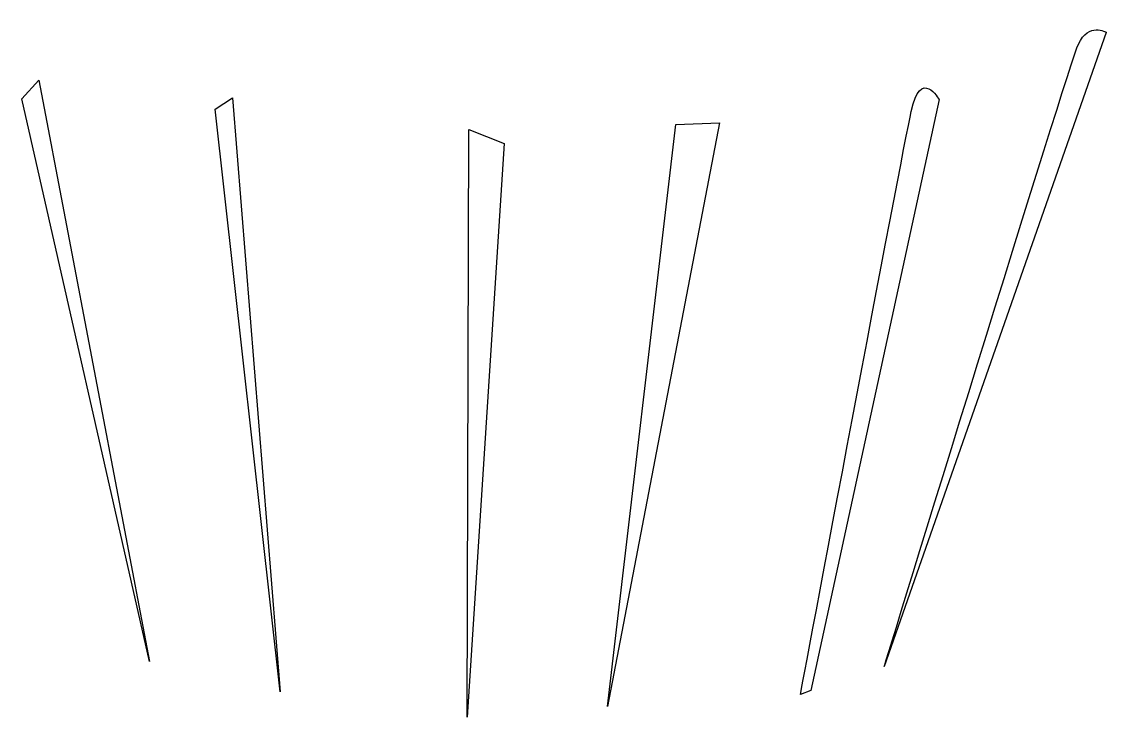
# Model space of a CAD drawing. Header units: centimetres. Extents: x -5.4 to 5.4, y -3.4 to 3.5.
import ezdxf

# ---------------------------------------------------------------- set-up
doc = ezdxf.new("R2010")
doc.units = ezdxf.units.CM
doc.header["$MEASUREMENT"] = 0
doc.layers.add('Camada 1', color=7, linetype='Continuous')

msp = doc.modelspace()

# ---------------------------------------------------------------- linework, layer by layer
at = {"layer": 'Camada 1'}
for points, knots in [([(5.42137, 3.41186), (5.42137, 3.41186), (5.24357, 3.51918), (5.14253, 3.29417), (5.14253, 3.29417), (5.04228, 3.06792), (3.20133, -2.92923), (3.20133, -2.92923), (3.20133, -2.92923), (3.20133, -2.92923), (5.42137, 3.41186), (5.42137, 3.41186)], [0, 0, 0, 0, 0.25, 0.25, 0.25, 0.25, 0.5, 0.5, 0.5, 0.5, 1, 1, 1, 1]), ([(3.74907, 2.74), (3.74907, 2.74), (3.5663, 3.07001), (3.47065, 2.62147), (3.47065, 2.62147), (3.37479, 2.17292), (2.36374, -3.20913), (2.36374, -3.20913), (2.36374, -3.20913), (2.36374, -3.20913), (2.46833, -3.17002), (2.46833, -3.17002), (2.46833, -3.17002), (2.46833, -3.17002), (3.74907, 2.74), (3.74907, 2.74)], [0, 0, 0, 0, 0.2, 0.2, 0.2, 0.2, 0.4, 0.4, 0.4, 0.4, 0.6, 0.6, 0.6, 0.6, 1, 1, 1, 1]), ([(-5.42137, 2.74603), (-5.42137, 2.74603), (-4.14293, -2.87975), (-4.14293, -2.87975), (-4.14293, -2.87975), (-4.14293, -2.87975), (-5.24992, 2.93568), (-5.24992, 2.93568), (-5.24992, 2.93568), (-5.24992, 2.93568), (-5.42137, 2.74603), (-5.42137, 2.74603)], [0, 0, 0, 0, 0.25, 0.25, 0.25, 0.25, 0.5, 0.5, 0.5, 0.5, 1, 1, 1, 1]), ([(-3.48705, 2.64287), (-3.48705, 2.64287), (-2.83681, -3.18376), (-2.83681, -3.18376), (-2.83681, -3.18376), (-2.83681, -3.18376), (-3.31372, 2.75849), (-3.31372, 2.75849), (-3.31372, 2.75849), (-3.31372, 2.75849), (-3.48705, 2.64287), (-3.48705, 2.64287)], [0, 0, 0, 0, 0.25, 0.25, 0.25, 0.25, 0.5, 0.5, 0.5, 0.5, 1, 1, 1, 1]), ([(1.11937, 2.49171), (1.11937, 2.49171), (0.434, -3.33018), (0.434, -3.33018), (0.434, -3.33018), (0.434, -3.33018), (1.55295, 2.50896), (1.55295, 2.50896), (1.55295, 2.50896), (1.55295, 2.50896), (1.11937, 2.49171), (1.11937, 2.49171)], [0, 0, 0, 0, 0.25, 0.25, 0.25, 0.25, 0.5, 0.5, 0.5, 0.5, 1, 1, 1, 1]), ([(-0.95261, 2.44242), (-0.95261, 2.44242), (-0.96946, -3.43744), (-0.96946, -3.43744), (-0.96946, -3.43744), (-0.96946, -3.43744), (-0.59849, 2.30206), (-0.59849, 2.30206), (-0.59849, 2.30206), (-0.59849, 2.30206), (-0.95261, 2.44242), (-0.95261, 2.44242)], [0, 0, 0, 0, 0.25, 0.25, 0.25, 0.25, 0.5, 0.5, 0.5, 0.5, 1, 1, 1, 1])]:
    msp.add_open_spline(points, degree=3, knots=knots, dxfattribs=at)

doc.saveas('drawing.dxf')
